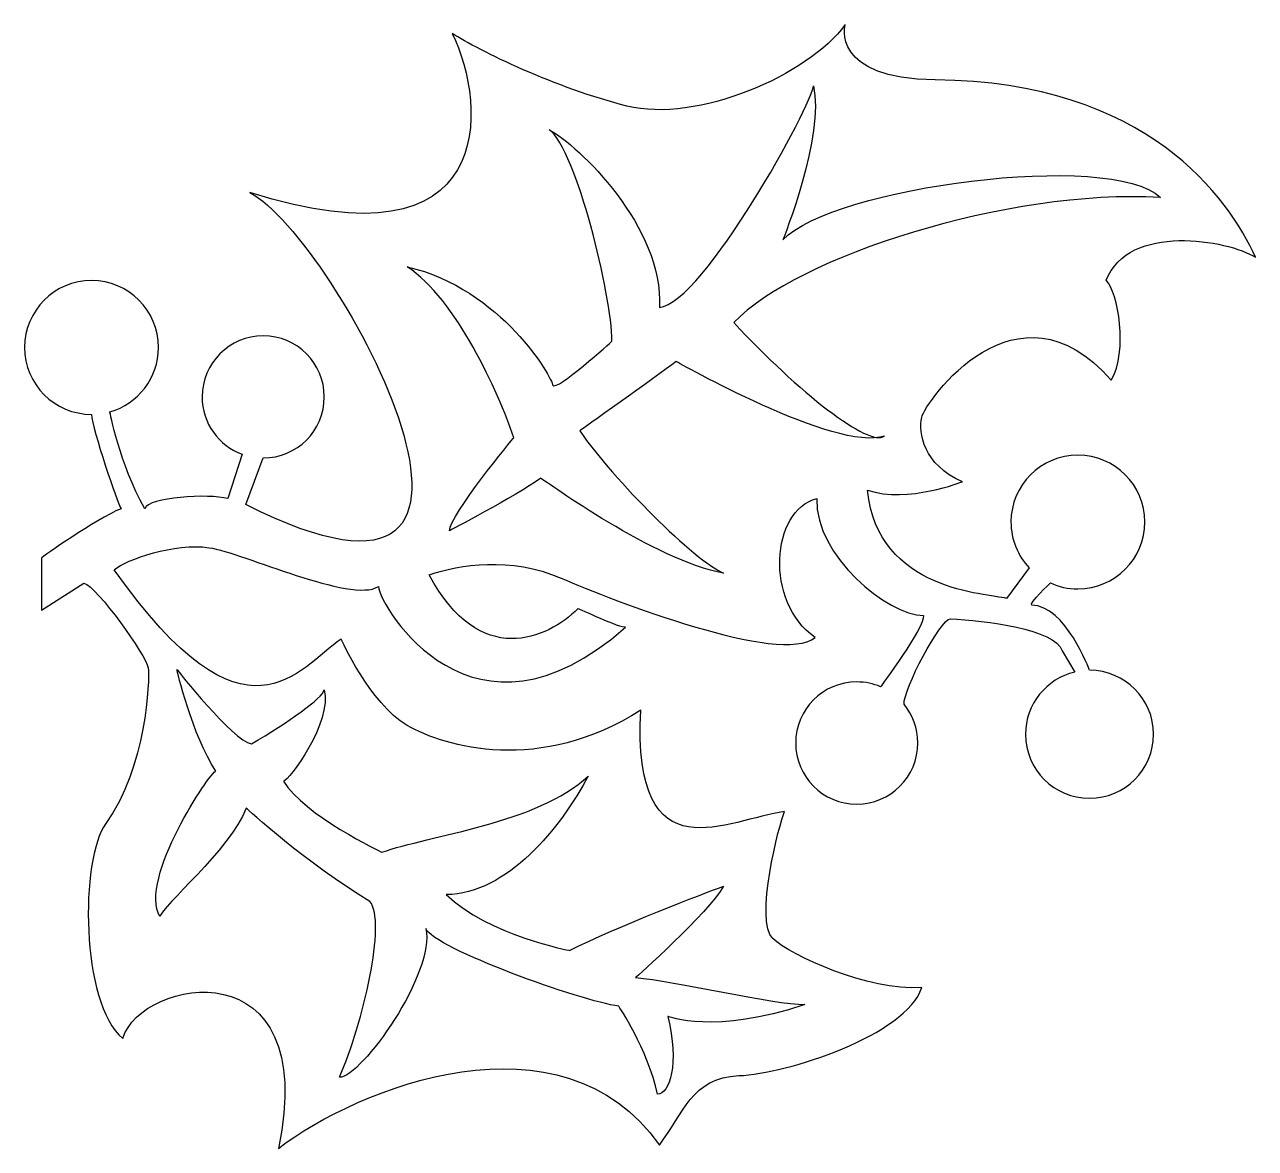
# Model space of a CAD drawing. Header units: centimetres. Extents: x -9 to 9, y -8.2 to 8.2.
import ezdxf

# ---------------------------------------------------------------- set-up
doc = ezdxf.new("R2010")
doc.units = ezdxf.units.CM
doc.header["$MEASUREMENT"] = 0
doc.layers.add('Camada 1', color=7, linetype='Continuous')

msp = doc.modelspace()

# ---------------------------------------------------------------- linework, layer by layer
at = {"layer": 'Camada 1'}
for points, knots in [([(6.80977, 4.47372), (6.98283, 4.30066), (7.13116, 3.43534), (6.88391, 3.01499), (6.88391, 3.01499), (5.49935, 4.59736), (4.16426, 2.69352), (4.11475, 2.47101), (4.11475, 2.47101), (4.06527, 2.24852), (4.13949, 1.77875), (4.70816, 1.5315), (4.70816, 1.5315), (4.70816, 1.5315), (3.917, 1.21008), (3.3236, 1.40786), (3.3236, 1.40786), (3.47195, -0.07563), (5.07908, -0.10029), (5.351, -0.17451), (5.351, -0.17451), (5.351, -0.17451), (5.683, 0.27433), (5.683, 0.27433), (5.683, 0.27433), (5.51898, 0.44914), (5.41855, 0.68428), (5.41855, 0.94288), (5.41855, 0.94288), (5.41855, 1.48268), (5.8562, 1.9203), (6.396, 1.9203), (6.396, 1.9203), (6.93578, 1.9203), (7.37342, 1.48265), (7.37342, 0.94288), (7.37342, 0.94288), (7.37342, 0.40311), (6.93577, -0.03454), (6.396, -0.03454), (6.396, -0.03454), (6.25312, -0.03454), (6.11742, -0.00393), (5.99508, 0.05124), (5.99508, 0.05124), (5.99508, 0.05124), (5.67245, -0.24869), (5.72192, -0.27343), (5.72192, -0.27343), (6.2164, -0.27343), (6.56599, -1.22453), (6.56599, -1.22453), (6.56599, -1.22453), (7.0824, -1.22453), (7.50097, -1.64315), (7.50097, -2.15949), (7.50097, -2.15949), (7.50097, -2.67596), (7.0824, -3.09453), (6.56599, -3.09453), (6.56599, -3.09453), (6.0496, -3.09453), (5.63103, -2.67596), (5.63103, -2.15949), (5.63103, -2.15949), (5.63103, -1.7175), (5.93768, -1.34719), (6.34993, -1.24969), (6.34993, -1.24969), (6.34993, -1.24969), (6.16697, -0.94097), (6.16697, -0.94097), (6.16697, -0.94097), (6.06812, -0.61955), (5.02961, -0.49599), (4.5351, -0.4712), (4.5351, -0.4712), (4.38677, -0.4712), (3.84284, -1.50966), (3.85636, -1.7212), (3.85636, -1.7212), (3.98273, -1.87521), (4.05863, -2.0722), (4.05863, -2.28696), (4.05863, -2.28696), (4.05863, -2.77991), (3.65908, -3.17943), (3.16619, -3.17943), (3.16619, -3.17943), (2.6733, -3.17943), (2.27372, -2.77988), (2.27372, -2.28696), (2.27372, -2.28696), (2.27372, -1.79404), (2.67329, -1.39455), (3.16619, -1.39455), (3.16619, -1.39455), (3.28938, -1.39455), (3.4068, -1.4195), (3.51356, -1.46464), (3.51356, -1.46464), (3.51356, -1.46464), (4.1643, -0.59485), (4.13951, -0.42178), (4.13951, -0.42178), (3.62027, -0.42178), (2.55714, 0.44362), (2.58188, 1.28423), (2.58188, 1.28423), (1.91428, 1.11117), (1.81541, -0.22392), (2.55714, -0.74317), (2.55714, -0.74317), (2.06269, -1.16351), (-0.40979, -0.19927), (-1.15152, 0.1222), (-1.15152, 0.1222), (-1.89328, 0.44356), (-2.63499, 0.31998), (-3.08004, 0.17162), (-3.08004, 0.17162), (-2.33828, -1.21294), (-1.34937, -0.76792), (-0.90427, -0.32286), (-0.90427, -0.32286), (-0.90427, -0.32286), (-0.26144, -0.61956), (-0.21201, -0.59485), (-0.21201, -0.59485), (-2.43726, -2.57285), (-3.79706, -0.29815), (-3.8218, -0.00144), (-3.8218, -0.00144), (-4.21738, -0.24872), (-5.79975, 0.49304), (-6.29425, 0.56718), (-6.29425, 0.56718), (-6.78876, 0.6414), (-7.50575, 0.39412), (-7.67881, 0.24571), (-7.67881, 0.24571), (-5.75031, -2.49887), (-4.98384, -1.18833), (-4.36572, -0.76801), (-4.36572, -0.76801), (-4.36572, -0.76801), (-3.94538, -1.70749), (-3.40145, -2.02896), (-3.40145, -2.02896), (-2.85752, -2.35032), (-1.44822, -2.74601), (0.01051, -1.80647), (0.01051, -1.80647), (-0.11308, -4.27892), (1.29623, -3.38884), (2.11212, -3.28996), (2.11212, -3.28996), (2.0379, -3.43823), (1.66706, -4.89696), (1.93906, -5.14424), (1.93906, -5.14424), (2.21103, -5.39149), (3.32362, -5.91069), (4.11478, -5.86126), (4.11478, -5.86126), (3.89224, -6.55352), (2.13681, -7.12226), (1.44455, -7.14692), (1.44455, -7.14692), (0.75232, -7.17171), (0.62868, -7.71554), (0.28247, -8.16064), (0.28247, -8.16064), (-1.1516, -6.1333), (-4.11848, -7.31998), (-5.28053, -8.21006), (-5.28053, -8.21006), (-4.66241, -5.24308), (-7.28321, -5.71284), (-7.55515, -6.60293), (-7.55515, -6.60293), (-8.17327, -6.08374), (-8.1797, -3.9816), (-7.80243, -3.46288), (-7.80243, -3.46288), (-7.20905, -2.64698), (-7.15957, -1.36124), (-7.18428, -1.18818), (-7.18428, -1.18818), (-7.20899, -1.01512), (-7.92604, -0.00139), (-8.12384, 0.04806), (-8.12384, 0.04806), (-8.12384, 0.04806), (-8.74199, -0.34762), (-8.74199, -0.34762), (-8.74199, -0.34762), (-8.74199, -0.34762), (-8.74199, 0.41885), (-8.74199, 0.41885), (-8.74199, 0.41885), (-8.74199, 0.41885), (-7.95078, 0.98755), (-7.57994, 1.1359), (-7.57994, 1.1359), (-7.62939, 1.21004), (-8.00023, 2.29798), (-8.01092, 2.51536), (-8.01092, 2.51536), (-8.55075, 2.51535), (-8.98837, 2.953), (-8.98837, 3.49278), (-8.98837, 3.49278), (-8.98837, 4.03258), (-8.55075, 4.47023), (-8.01095, 4.47023), (-8.01095, 4.47023), (-7.47112, 4.47023), (-7.0335, 4.03258), (-7.0335, 3.49278), (-7.0335, 3.49278), (-7.0335, 3.04587), (-7.33338, 2.66911), (-7.74293, 2.55258), (-7.74293, 2.55258), (-7.74293, 2.55258), (-7.60469, 1.80344), (-7.23382, 1.13589), (-7.23382, 1.13589), (-7.18434, 1.30901), (-6.29428, 1.35838), (-6.02229, 1.28424), (-6.02229, 1.28424), (-6.02229, 1.28424), (-5.81168, 1.93255), (-5.81168, 1.93255), (-5.81168, 1.93255), (-6.15275, 2.05799), (-6.39599, 2.38575), (-6.39599, 2.77035), (-6.39599, 2.77035), (-6.39599, 3.26327), (-5.99642, 3.66279), (-5.50352, 3.66279), (-5.50352, 3.66279), (-5.01062, 3.66279), (-4.61105, 3.26324), (-4.61105, 2.77035), (-4.61105, 2.77035), (-4.61105, 2.27743), (-5.01062, 1.87788), (-5.50352, 1.87788), (-5.50352, 1.87788), (-5.50352, 1.87788), (-5.7585, 1.19787), (-5.7585, 1.19787), (-5.7585, 1.19787), (-1.04122, -1.182), (-4.43992, 5.09174), (-5.70085, 5.75934), (-5.70085, 5.75934), (-2.06635, 4.59734), (-2.23113, 7.02013), (-2.74114, 8.08257), (-2.74114, 8.08257), (-2.35866, 7.82759), (-1.21116, 7.27511), (-0.19122, 7.02014), (-0.19122, 7.02014), (0.82865, 6.76517), (2.45824, 7.46536), (2.99612, 8.21009), (2.99612, 8.21009), (2.99612, 8.21009), (2.77966, 7.41589), (4.31353, 7.40263), (4.31353, 7.40263), (7.41603, 7.3758), (8.60282, 5.66839), (8.98837, 4.81024), (8.98837, 4.81024), (8.58988, 5.0671), (7.13116, 5.31435), (6.80977, 4.47372)], [0, 0, 0, 0, 0.01388889, 0.01388889, 0.01388889, 0.01388889, 0.02777778, 0.02777778, 0.02777778, 0.02777778, 0.04166667, 0.04166667, 0.04166667, 0.04166667, 0.05555556, 0.05555556, 0.05555556, 0.05555556, 0.06944444, 0.06944444, 0.06944444, 0.06944444, 0.08333333, 0.08333333, 0.08333333, 0.08333333, 0.09722222, 0.09722222, 0.09722222, 0.09722222, 0.11111111, 0.11111111, 0.11111111, 0.11111111, 0.125, 0.125, 0.125, 0.125, 0.13888889, 0.13888889, 0.13888889, 0.13888889, 0.15277778, 0.15277778, 0.15277778, 0.15277778, 0.16666667, 0.16666667, 0.16666667, 0.16666667, 0.18055556, 0.18055556, 0.18055556, 0.18055556, 0.19444444, 0.19444444, 0.19444444, 0.19444444, 0.20833333, 0.20833333, 0.20833333, 0.20833333, 0.22222222, 0.22222222, 0.22222222, 0.22222222, 0.23611111, 0.23611111, 0.23611111, 0.23611111, 0.25, 0.25, 0.25, 0.25, 0.26388889, 0.26388889, 0.26388889, 0.26388889, 0.27777778, 0.27777778, 0.27777778, 0.27777778, 0.29166667, 0.29166667, 0.29166667, 0.29166667, 0.30555556, 0.30555556, 0.30555556, 0.30555556, 0.31944444, 0.31944444, 0.31944444, 0.31944444, 0.33333333, 0.33333333, 0.33333333, 0.33333333, 0.34722222, 0.34722222, 0.34722222, 0.34722222, 0.36111111, 0.36111111, 0.36111111, 0.36111111, 0.375, 0.375, 0.375, 0.375, 0.38888889, 0.38888889, 0.38888889, 0.38888889, 0.40277778, 0.40277778, 0.40277778, 0.40277778, 0.41666667, 0.41666667, 0.41666667, 0.41666667, 0.43055556, 0.43055556, 0.43055556, 0.43055556, 0.44444444, 0.44444444, 0.44444444, 0.44444444, 0.45833333, 0.45833333, 0.45833333, 0.45833333, 0.47222222, 0.47222222, 0.47222222, 0.47222222, 0.48611111, 0.48611111, 0.48611111, 0.48611111, 0.5, 0.5, 0.5, 0.5, 0.51388889, 0.51388889, 0.51388889, 0.51388889, 0.52777778, 0.52777778, 0.52777778, 0.52777778, 0.54166667, 0.54166667, 0.54166667, 0.54166667, 0.55555556, 0.55555556, 0.55555556, 0.55555556, 0.56944444, 0.56944444, 0.56944444, 0.56944444, 0.58333333, 0.58333333, 0.58333333, 0.58333333, 0.59722222, 0.59722222, 0.59722222, 0.59722222, 0.61111111, 0.61111111, 0.61111111, 0.61111111, 0.625, 0.625, 0.625, 0.625, 0.63888889, 0.63888889, 0.63888889, 0.63888889, 0.65277778, 0.65277778, 0.65277778, 0.65277778, 0.66666667, 0.66666667, 0.66666667, 0.66666667, 0.68055556, 0.68055556, 0.68055556, 0.68055556, 0.69444444, 0.69444444, 0.69444444, 0.69444444, 0.70833333, 0.70833333, 0.70833333, 0.70833333, 0.72222222, 0.72222222, 0.72222222, 0.72222222, 0.73611111, 0.73611111, 0.73611111, 0.73611111, 0.75, 0.75, 0.75, 0.75, 0.76388889, 0.76388889, 0.76388889, 0.76388889, 0.77777778, 0.77777778, 0.77777778, 0.77777778, 0.79166667, 0.79166667, 0.79166667, 0.79166667, 0.80555556, 0.80555556, 0.80555556, 0.80555556, 0.81944444, 0.81944444, 0.81944444, 0.81944444, 0.83333333, 0.83333333, 0.83333333, 0.83333333, 0.84722222, 0.84722222, 0.84722222, 0.84722222, 0.86111111, 0.86111111, 0.86111111, 0.86111111, 0.875, 0.875, 0.875, 0.875, 0.88888889, 0.88888889, 0.88888889, 0.88888889, 0.90277778, 0.90277778, 0.90277778, 0.90277778, 0.91666667, 0.91666667, 0.91666667, 0.91666667, 0.93055556, 0.93055556, 0.93055556, 0.93055556, 0.94444444, 0.94444444, 0.94444444, 0.94444444, 0.95833333, 0.95833333, 0.95833333, 0.95833333, 0.97222222, 0.97222222, 0.97222222, 0.97222222, 1, 1, 1, 1]), ([(-1.44828, 1.58092), (-1.37406, 1.5315), (0.23299, 0.36947), (1.22195, 0.19633), (1.22195, 0.19633), (0.80161, 0.36939), (-0.3851, 1.55618), (-0.87961, 2.27318), (-0.87961, 2.27318), (-0.87961, 2.27318), (0.23299, 3.06442), (0.52969, 3.2869), (0.52969, 3.2869), (0.52969, 3.2869), (2.8785, 1.95184), (3.57081, 2.19901), (3.57081, 2.19901), (3.34827, 2.02595), (2.30989, 2.84189), (1.37027, 3.85557), (1.37027, 3.85557), (2.28509, 4.81982), (5.37572, 5.8088), (7.60089, 5.68519), (7.60089, 5.68519), (6.88384, 6.3775), (2.80434, 5.83354), (2.08729, 5.06707), (2.08729, 5.06707), (2.08729, 5.06707), (2.70541, 6.60001), (2.53235, 7.31701), (2.53235, 7.31701), (2.53235, 7.06978), (0.92522, 4.12756), (0.28239, 4.07814), (0.28239, 4.07814), (0.35661, 5.24014), (-0.90435, 6.45166), (-1.32466, 6.67418), (-1.32466, 6.67418), (-0.92911, 6.3775), (-0.40986, 4.25121), (-0.40986, 3.58358), (-0.40986, 3.58358), (-0.40986, 3.58358), (-1.22581, 2.8419), (-1.27523, 2.94075), (-1.27523, 2.94075), (-1.27523, 3.0396), (-2.01691, 4.35005), (-3.40153, 4.67152), (-3.40153, 4.67152), (-2.68448, 4.20178), (-2.06642, 2.8419), (-1.84385, 2.1743), (-1.84385, 2.1743), (-1.84385, 2.1743), (-2.78341, 1.03694), (-2.78341, 0.81445), (-2.78341, 0.81445), (-2.78336, 0.81445), (-1.84383, 1.30901), (-1.44828, 1.58092)], [0, 0, 0, 0, 0.05882353, 0.05882353, 0.05882353, 0.05882353, 0.11764706, 0.11764706, 0.11764706, 0.11764706, 0.17647059, 0.17647059, 0.17647059, 0.17647059, 0.23529412, 0.23529412, 0.23529412, 0.23529412, 0.29411765, 0.29411765, 0.29411765, 0.29411765, 0.35294118, 0.35294118, 0.35294118, 0.35294118, 0.41176471, 0.41176471, 0.41176471, 0.41176471, 0.47058824, 0.47058824, 0.47058824, 0.47058824, 0.52941176, 0.52941176, 0.52941176, 0.52941176, 0.58823529, 0.58823529, 0.58823529, 0.58823529, 0.64705882, 0.64705882, 0.64705882, 0.64705882, 0.70588235, 0.70588235, 0.70588235, 0.70588235, 0.76470588, 0.76470588, 0.76470588, 0.76470588, 0.82352941, 0.82352941, 0.82352941, 0.82352941, 0.88235294, 0.88235294, 0.88235294, 0.88235294, 1, 1, 1, 1]), ([(-6.19538, -2.69646), (-6.26957, -2.69646), (-7.33269, -4.27883), (-7.01128, -4.82278), (-7.01128, -4.82278), (-6.98654, -4.67451), (-5.99758, -3.85848), (-5.75036, -3.24041), (-5.75036, -3.24041), (-5.75036, -3.24041), (-4.86025, -4.05631), (-3.94545, -4.60026), (-3.94545, -4.60026), (-3.69817, -4.89696), (-4.04438, -6.38043), (-4.39051, -7.17156), (-4.39051, -7.17156), (-4.06909, -7.17156), (-2.98123, -5.63864), (-3.12956, -4.99584), (-3.12956, -4.99584), (-3.00597, -5.29254), (-0.85488, -6.05902), (-0.31093, -6.13318), (-0.31093, -6.13318), (-0.31093, -6.13318), (0.10933, -6.75122), (0.25769, -7.41884), (0.25769, -7.41884), (0.43075, -7.41884), (0.57908, -6.97386), (0.40602, -6.28148), (0.40602, -6.28148), (0.40602, -6.28148), (1.09833, -6.55352), (2.4087, -6.10844), (2.4087, -6.10844), (1.96364, -6.10844), (0.4802, -5.76231), (-0.06375, -5.71289), (-0.06375, -5.71289), (-0.06375, -5.71289), (0.99943, -4.77335), (1.22191, -4.3778), (1.22191, -4.3778), (0.94994, -4.47665), (-0.33572, -4.97121), (-1.02797, -5.31734), (-1.02797, -5.31734), (-1.02797, -5.31734), (-2.21476, -5.09472), (-2.83288, -4.50131), (-2.83288, -4.50131), (-1.94285, -4.50131), (-1.15161, -3.51235), (-0.75603, -2.77067), (-0.75603, -2.77067), (-1.49771, -3.46293), (-3.0801, -3.63599), (-3.77239, -3.88327), (-3.77239, -3.88327), (-3.77239, -3.88327), (-4.90973, -3.33929), (-5.20643, -2.84489), (-5.20643, -2.84489), (-5.13227, -2.84489), (-4.48941, -1.97944), (-4.61305, -1.50967), (-4.61305, -1.50967), (-4.63776, -1.63331), (-5.13227, -1.97944), (-5.6762, -2.30091), (-5.6762, -2.30091), (-5.94819, -2.25149), (-6.76409, -1.21302), (-6.76409, -1.21302), (-6.76409, -1.21302), (-6.76409, -1.21302), (-6.54151, -2.17727), (-6.19538, -2.69646)], [0, 0, 0, 0, 0.04761905, 0.04761905, 0.04761905, 0.04761905, 0.0952381, 0.0952381, 0.0952381, 0.0952381, 0.14285714, 0.14285714, 0.14285714, 0.14285714, 0.19047619, 0.19047619, 0.19047619, 0.19047619, 0.23809524, 0.23809524, 0.23809524, 0.23809524, 0.28571429, 0.28571429, 0.28571429, 0.28571429, 0.33333333, 0.33333333, 0.33333333, 0.33333333, 0.38095238, 0.38095238, 0.38095238, 0.38095238, 0.42857143, 0.42857143, 0.42857143, 0.42857143, 0.47619048, 0.47619048, 0.47619048, 0.47619048, 0.52380952, 0.52380952, 0.52380952, 0.52380952, 0.57142857, 0.57142857, 0.57142857, 0.57142857, 0.61904762, 0.61904762, 0.61904762, 0.61904762, 0.66666667, 0.66666667, 0.66666667, 0.66666667, 0.71428571, 0.71428571, 0.71428571, 0.71428571, 0.76190476, 0.76190476, 0.76190476, 0.76190476, 0.80952381, 0.80952381, 0.80952381, 0.80952381, 0.85714286, 0.85714286, 0.85714286, 0.85714286, 0.9047619, 0.9047619, 0.9047619, 0.9047619, 1, 1, 1, 1])]:
    msp.add_open_spline(points, degree=3, knots=knots, dxfattribs=at)

doc.saveas('drawing.dxf')
